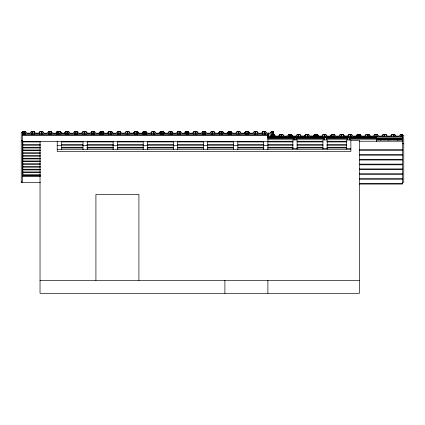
<?xml version="1.0" encoding="UTF-8"?>
<svg xmlns="http://www.w3.org/2000/svg" width="425" height="425" viewBox="0 0 425 425"><rect width="100%" height="100%" fill="white"/><g stroke="black" fill="none" stroke-linecap="round" stroke-linejoin="round"><path stroke-width="0.64" d="M25.633 134.358L25.643 131.686L24.241 131.707L24.241 134.358L24.225 131.686L25.643 131.686L26.924 133.19L28.523 133.174M36.948 133.174L38.547 133.19L39.828 131.686L41.252 131.686L41.236 134.358M37.002 133.115L35.525 133.19L34.239 131.686L32.821 131.686L34.234 131.707L34.239 134.343L34.234 131.707M41.438 134.358L41.422 131.686L42.84 131.686L44.12 133.19L45.703 133.19L47.148 133.19L48.429 131.686L49.847 131.686L49.831 134.358M67.214 131.713L67.23 134.358M76.011 134.358L75.995 131.686L77.414 131.686L78.699 133.19L80.282 133.19L81.722 133.19L83.013 131.707L84.421 131.686L84.41 134.358M88.894 133.174L87.295 133.19L86.004 131.707L84.596 131.686L86.004 131.707L87.306 133.174M118.803 134.358L118.819 131.686L117.401 131.686L116.115 133.19L113.093 133.19L111.802 131.707L110.394 131.686L110.404 134.358M131.718 133.174L133.317 133.19L134.603 131.707L136.016 131.686L136 134.358M131.734 133.158L130.289 133.19L129.009 131.686L127.59 131.686L127.606 134.358M144.601 134.358L144.622 131.686L143.193 131.686L141.913 133.19L138.89 133.19L137.599 131.707L136.186 131.686L137.599 131.707L138.895 133.174M153.409 134.358L153.393 131.686L154.812 131.686L156.092 133.19L159.12 133.19L160.406 131.707L161.824 131.707L161.803 134.358M198.241 133.174L196.95 131.686L195.532 131.686L193.943 131.686L192.653 133.174M203.947 134.358L203.963 131.686L202.539 131.686L201.259 133.19L198.236 133.19L196.945 131.707L195.521 131.761M205.541 134.358L205.551 131.686L204.149 131.707L204.149 134.358L204.133 131.686L205.551 131.686L206.832 133.19L209.86 133.19L211.14 131.686L214.142 131.707L215.433 133.19L218.455 133.19L219.746 131.707L221.159 131.686L221.159 134.343L221.143 131.707L219.746 131.707L218.45 133.174M212.728 134.343L212.728 131.686L214.152 131.686L214.142 134.358M238.34 134.358L238.356 131.686L236.938 131.686L235.652 133.19L232.629 133.19L231.349 131.686L228.337 131.686L227.056 133.19L224.028 133.19L222.742 131.707L221.329 131.686L222.742 131.707L224.039 133.174M264.137 134.358L264.153 131.686L262.73 131.686L261.449 133.19L258.427 133.19L257.141 131.686L255.722 131.686L257.136 131.707L257.136 134.358M270.9 136.446L270.89 135.118L271.331 134.608L274.343 134.608L275.623 136.112L278.646 136.112L279.937 134.624L281.334 134.624L281.334 136.6M288.538 136.6L288.527 134.608L289.93 134.624L289.93 136.6L289.946 134.608L288.527 134.608L287.247 136.112L284.219 136.112L282.938 134.608L281.52 134.608L281.52 136.584M298.531 136.6L298.547 134.608L297.128 134.608L295.842 136.112L292.82 136.112L291.529 134.624L290.132 134.624L290.132 136.6L290.121 134.608L291.539 134.608L292.825 136.096M302.844 136.096L304.443 136.112L305.734 134.624L307.142 134.608L307.132 136.6M302.866 136.074L301.421 136.112L300.135 134.608L298.717 134.608L298.733 136.6M324.328 136.6L324.344 134.608L322.92 134.608L321.64 136.112L318.617 136.112L317.326 134.624L315.913 134.608L315.929 136.6M324.53 136.6L324.514 134.608L325.933 134.608L327.213 136.112L330.241 136.112L331.532 134.624L332.94 134.608L332.924 136.6M333.126 136.6L333.11 134.608L334.533 134.608L335.814 136.112L338.837 136.112L340.122 134.608L341.541 134.608L341.525 136.6M341.727 136.6L341.711 134.608L343.129 134.608L344.42 136.096M360.32 136.6L360.326 134.608L358.923 134.624L358.923 136.6L358.907 134.608L360.326 134.608L361.611 136.112L364.634 136.112L365.914 134.608L367.333 134.608L367.333 136.584M401.917 136.6L401.901 134.608L402.459 134.608L402.459 184.052L359.465 184.052M267.569 136.983L267.888 135.038L22.828 135.038M22.206 132.207L22.631 131.686L24.236 131.713M39.838 134.358L39.828 131.686L42.829 131.707L42.829 134.358M49.953 131.771L51.441 131.686L52.721 133.19L55.744 133.19L57.03 131.686L60.217 131.686L61.508 133.174M58.432 134.358L58.618 131.686L58.613 134.358M58.788 131.729L58.815 134.358M67.033 131.713L67.41 131.713L67.416 134.358M75.995 131.707L74.407 131.686L73.127 133.19L70.098 133.19L68.818 131.686L65.625 131.686L64.345 133.19M100.21 134.358L100.204 131.686L101.607 131.707L101.607 134.358L101.623 131.686L100.204 131.686L98.919 133.19L95.896 133.19L94.61 131.686L91.603 131.686L90.323 133.19L88.857 133.126M110.33 131.771L111.802 131.707L113.098 133.174M117.406 134.358L117.401 131.686L120.408 131.686L121.688 133.19L123.287 133.174M144.734 131.787L146.205 131.707L147.496 133.19L150.519 133.19L151.799 131.686L154.801 131.707L154.801 134.358M164.698 133.174L163.407 131.686L160.4 131.686L159.109 133.174M204.149 131.713L202.55 131.707L202.55 134.358M236.943 134.358L236.938 131.686L239.944 131.686L241.23 133.19L244.253 133.19L245.544 131.707L246.941 131.707L246.941 134.358M262.74 131.707L265.731 131.707L267.022 133.19L268.595 133.115L268.605 136.51M281.435 134.693L282.933 134.624L282.933 136.6M311.573 136.021L313.044 136.112L314.325 134.608L315.743 134.608L317.326 134.624L318.623 136.096M322.931 136.6L322.92 134.608L325.922 134.624L325.922 136.6M333.126 134.635L331.532 134.624L330.23 136.096M340.127 136.6L340.122 134.608L343.124 134.624L344.409 136.112L346.008 136.096M350.248 134.693L351.73 134.608L353.01 136.112L356.033 136.112L357.324 134.624L358.737 134.608L358.721 136.6M358.923 134.635L357.324 134.624L356.028 136.096M396.01 136.096L394.724 134.608L393.3 134.629L394.724 134.608L396.004 136.112L399.027 136.112L400.313 134.608L402.459 134.624M56.78 134.199L56.764 132.196L57.21 131.686L57.216 134.358M56.78 132.207L57.216 131.707M81.717 133.174L83.002 131.686L84.607 131.713L84.612 134.358M107.509 133.174L108.8 131.686L110.218 131.686L110.203 134.358M133.307 133.174L134.597 131.686L136.202 131.713L136.202 134.358M178.999 134.358L179.015 131.686L177.597 131.686L176.317 133.19L173.288 133.19L172.008 131.686L170.59 131.686L172.003 131.707L172.008 134.343L172.003 131.707M184.917 133.535L184.902 132.196L185.343 131.686L188.355 131.686L189.635 133.19L192.663 133.19L193.949 131.707L195.346 131.707L195.346 134.358M184.907 133.174L186.198 131.686L186.203 134.358M186.203 131.707L184.912 133.19L181.889 133.19L180.609 131.686L179.191 131.686L179.201 134.358M244.248 133.174L245.533 131.686L248.535 131.707L249.836 133.174M272.733 136.6L272.749 131.686L271.331 131.686L270.04 133.174L270.05 136.51M273.482 136.351L273.482 131.686L271.341 131.707L270.05 133.19L268.6 133.158M278.641 136.096L279.932 134.608L281.488 134.698M304.438 136.096L305.724 134.608L308.736 134.608L310.016 136.112L311.488 136.021M381.825 136.096L383.111 134.608L384.529 134.608L384.519 136.6M393.114 136.6L393.13 134.608L391.712 134.608L390.432 136.112L387.403 136.112L386.123 134.608L383.122 134.624L381.831 136.112L378.808 136.112L377.522 134.608L376.104 134.608L377.517 134.624L377.517 136.6M49.985 131.777L48.439 131.707L48.439 134.358M75.932 131.771L77.408 131.707L77.408 134.358M110.357 131.777L108.811 131.707L107.52 133.19L104.492 133.19L103.211 131.686L101.793 131.686L103.206 131.707L103.211 134.343L103.206 131.707M350.274 134.698L348.718 134.608L347.438 136.112L345.971 136.048M170.606 134.358L170.59 131.686L169.001 131.686L167.716 133.19L164.693 133.19L163.402 131.707L161.989 131.686L161.989 134.343M255.537 134.358L255.553 131.686L254.134 131.686L252.854 133.19L249.826 133.19L248.535 131.707L247.127 131.686L247.143 134.358M22.642 131.707L22.642 134.358L22.631 131.686L24.055 131.707L24.05 134.343L24.039 131.707M32.837 134.358L32.821 131.686L31.237 131.707L29.952 133.19L28.502 133.158M51.43 131.707L50.033 131.707L50.033 134.358M65.636 131.707L68.808 131.707L68.808 134.358M74.412 131.707L75.825 131.707L75.809 134.358M93.006 134.358L93.022 131.686L91.609 131.707L91.609 134.358M153.207 134.358L153.218 131.686L151.81 131.707L151.81 134.358M177.607 131.707L180.598 131.707L180.598 134.358M228.347 131.707L229.76 131.707L229.739 134.358M273.482 131.707L272.935 131.707L272.935 136.6M22.536 133.87L267.596 133.87L267.596 136.51M370.217 136.096L368.927 134.608L367.508 134.608L368.916 134.624L370.207 136.112L373.235 136.112L374.515 134.608L375.934 134.608L375.918 136.6M271.341 134.624L272.765 134.683M272.935 134.624L274.332 134.624L274.332 136.6M315.727 134.624L314.33 134.624L314.33 136.6M333.126 134.624L334.523 134.624L334.523 136.6M351.719 134.624L350.322 134.624L350.322 136.6M367.524 136.6L367.508 134.608L365.925 134.624L365.925 136.6M386.112 134.624L384.721 134.624L384.721 136.6M22.536 135.092L267.893 135.139M402.459 135.267L403.75 135.267L403.75 182.219L402.459 182.219M267.862 136.542L402.459 136.542M267.458 137.631L376.662 137.631L376.662 141.605M267.862 137.817L402.459 137.817M267.862 138.497L294.382 138.497M295.71 138.497L324.222 138.497M326.209 138.497L348.091 138.497M349.414 138.497L402.459 138.497M267.862 139.182L294.382 139.182M295.71 139.182L324.222 139.182M326.209 139.182L348.091 139.182M349.414 139.182L402.459 139.182M376.603 139.974L402.459 139.974M350.869 140.303L359.465 140.303L359.465 293.314L40.03 293.314L40.03 141.621M21.25 140.824L22.541 140.824M267.862 141.249L293.059 141.249M297.038 141.249L322.894 141.249M326.873 141.249L346.763 141.249M359.364 141.249L402.459 141.196M22.536 141.583L267.893 141.536M22.536 141.934L40.433 141.934M61.652 141.934L82.87 141.934M86.849 141.934L113.369 141.934M117.348 141.934L143.209 141.934M147.188 141.934L173.708 141.934M177.687 141.934L203.543 141.934M207.522 141.934L233.383 141.934M238.027 141.934L263.882 141.934M267.862 141.934L293.059 141.934M297.038 141.934L322.894 141.934M326.873 141.934L346.763 141.934M402.459 143.756L403.75 143.756M22.536 144.542L40.433 144.542M61.652 144.542L82.87 144.542M86.849 144.542L113.369 144.542M117.348 144.542L143.209 144.542M147.188 144.542L173.708 144.542M177.687 144.542L203.543 144.542M207.522 144.542L233.383 144.542M238.027 144.542L263.882 144.542M267.862 144.542L293.059 144.542M297.038 144.542L322.894 144.542M326.873 144.542L346.763 144.542M22.536 145.228L40.433 145.228M61.652 145.228L82.87 145.228M86.849 145.228L113.369 145.228M117.348 145.228L143.209 145.228M147.188 145.228L173.708 145.228M177.687 145.228L203.543 145.228M207.522 145.228L233.383 145.228M238.027 145.228L263.882 145.228M267.862 145.228L293.059 145.228M297.038 145.228L322.894 145.228M326.873 145.228L346.763 145.228M57.226 145.695L61.524 145.695M83.018 145.695L87.322 145.695M113.114 145.695L117.417 145.695M143.209 145.695L147.512 145.695M173.304 145.695L177.607 145.695M203.4 145.695L207.703 145.695M233.495 145.695L237.798 145.695M263.59 145.695L267.893 145.695M22.536 147.278L40.433 147.278M61.652 147.278L82.87 147.278M86.849 147.278L113.369 147.278M117.348 147.278L143.209 147.278M147.188 147.278L173.708 147.278M177.687 147.278L203.543 147.278M207.522 147.278L233.383 147.278M238.027 147.278L263.882 147.278M267.862 147.278L293.059 147.278M297.038 147.278L322.894 147.278M326.873 147.278L346.763 147.278M22.536 147.964L40.433 147.964M61.652 147.964L82.87 147.964M86.849 147.964L113.369 147.964M117.348 147.964L143.209 147.964M147.188 147.964L173.708 147.964M177.687 147.964L203.543 147.964M207.522 147.964L233.383 147.964M238.027 147.964L263.882 147.964M267.862 147.964L293.059 147.964M297.038 147.964L322.894 147.964M326.873 147.964L346.763 147.964M292.825 148.426L297.128 148.426M322.92 148.426L327.223 148.426M346.572 148.426L350.869 148.426M57.226 149.287L350.869 149.287M359.465 149.685L402.459 149.685M22.536 150.014L40.433 150.014M359.465 150.37L402.459 150.37M22.536 150.7L40.433 150.7M22.536 152.75L40.433 152.75M22.536 153.436L40.433 153.436M359.465 154.498L402.459 154.498M359.465 155.183L402.459 155.183M22.536 155.502L40.433 155.502M22.536 156.188L40.433 156.188M22.536 158.254L40.433 158.254M22.536 158.934L40.433 158.934M359.465 159.306L402.459 159.306M359.465 159.997L402.459 159.997M22.536 160.99L40.433 160.99M22.536 161.67L40.433 161.67M22.536 163.737L40.46 163.726M359.465 164.119L402.459 164.119M22.536 164.422L40.46 164.406M359.465 164.81L402.459 164.81M22.536 166.488L40.433 166.488M22.536 167.168L40.433 167.168M359.465 168.932L402.459 168.932M22.536 169.235L40.433 169.235M359.465 169.617L402.459 169.617M22.536 169.92L40.433 169.92M22.536 171.971L40.433 171.971M22.536 172.656L40.433 172.656M22.642 173.506L22.642 172.178L22.849 173.506M359.465 173.745L402.459 173.745M359.465 174.431L402.459 174.431M22.536 174.707L40.433 174.707M22.536 175.392L40.433 175.392M22.578 176.014L40.476 176.014M22.536 176.077L40.433 176.077M359.465 178.553L402.459 178.553M359.465 179.244L402.459 179.244M21.25 182.012L22.541 182.012L22.541 132.34L21.25 132.34L21.25 182.506L40.476 182.458M359.465 183.366L402.459 183.366M40.03 280.415L359.465 280.415M186.952 134.358L186.851 131.771M391.717 136.6L391.712 134.608L393.316 134.635L393.316 136.6M268.568 133.115L268.467 136.51M144.681 131.787L143.204 131.707L143.209 134.358M186.777 131.761L186.75 134.358M313.884 135.118L313.894 136.446M227.896 132.196L227.906 134.199M142.763 132.196L142.773 134.199M99.758 132.196L99.774 134.199M61.498 133.19L60.212 131.707L57.035 131.707L57.035 134.358M212.553 131.739L211.151 131.707L211.151 134.358M170.441 131.75L169.007 131.707L169.007 134.358M350.136 134.661L348.728 134.624L348.728 136.6M221.143 131.713L221.345 134.358M123.261 133.142L124.716 133.19L125.997 131.686L127.415 131.686L127.399 134.358M101.607 131.713L101.809 134.358M350.136 134.608L350.12 136.6M315.743 134.608L315.727 136.6M67.044 131.686L67.028 134.358M401.901 138.561L401.917 139.899M401.715 136.6L401.731 134.608L400.313 134.608L400.318 136.6M401.731 138.561L401.715 139.899M400.313 138.561L400.318 139.899M397.603 138.731L397.587 140.064M396.01 138.731L396.004 140.064M394.724 134.608L394.713 136.6M394.724 138.561L394.713 139.899M393.3 138.561L393.316 139.899M393.13 138.561L393.114 139.899M391.712 138.561L391.717 139.899M390.421 138.731L390.432 140.064M389.002 138.731L388.987 140.064M388.848 138.747L388.848 140.064M388.832 138.731L388.832 140.048M387.414 138.731L387.403 140.064M386.123 134.608L386.112 136.6M386.123 138.561L386.112 139.899M384.705 138.561L384.721 139.899M384.529 138.561L384.519 139.899M383.111 134.608L383.122 136.6M383.111 138.561L383.122 139.899M381.825 138.731L381.831 140.064M380.407 138.731L380.391 140.064M380.232 138.731L380.248 140.064M378.813 138.731L378.808 140.064M377.522 138.561L377.517 139.899M376.12 136.6L376.104 134.608L374.521 134.624L374.521 136.6M368.927 134.608L368.927 136.584M368.916 134.624L368.916 136.6M367.322 134.624L367.322 136.6M359.465 134.608L359.465 136.6M357.531 134.608L357.531 136.6M351.73 134.608L351.719 136.6M349.632 137.817L349.632 139.937M347.485 137.817L347.485 139.937M346.572 149.175L346.572 139.937L350.869 139.937L350.869 151.433L57.226 151.433L57.226 141.127M343.129 134.608L343.124 136.6M331.521 134.608L331.532 136.6M327.223 149.175L327.223 139.937L322.92 139.937L322.92 149.175M326.416 137.817L326.416 139.937M324.27 137.817L324.27 139.937M317.332 134.608L317.326 136.6M316.476 134.608L316.476 136.6M314.537 134.608L314.537 136.6M308.725 136.6L308.736 134.608L307.333 134.624L307.333 136.6M305.724 134.608L305.734 136.6M300.13 136.6L300.135 134.608L297.133 134.624L297.133 136.6M297.128 149.175L297.128 139.937L292.825 139.937L292.825 149.175M296.14 137.817L296.14 139.937M293.988 137.817L293.988 139.937M281.536 134.624L281.536 136.6M279.937 134.624L279.937 136.6M279.932 134.608L279.932 136.584M271.543 134.608L271.543 136.6M271.331 131.686L271.341 136.6M267.893 135.092L267.893 149.68M267.893 280.415L267.893 293.314M265.731 134.358L265.742 131.686L264.323 131.686L264.339 134.358M263.59 141.127L263.59 149.68M262.73 131.686L262.74 134.358M255.738 134.358L255.722 131.686L254.139 131.707L254.139 134.358M248.545 131.686L248.535 134.358M245.533 131.686L245.544 134.358M239.939 134.358L239.944 131.686L238.542 131.707L238.542 134.358M237.798 141.127L237.798 149.68M233.495 141.127L233.495 149.68M231.338 134.358L231.349 131.686L229.93 131.686L229.941 134.358M230.488 131.686L230.488 134.358M228.554 131.686L228.554 134.358M228.337 131.686L228.347 134.358M224.899 280.415L224.899 293.314M222.748 131.686L222.742 134.358M219.741 131.686L219.746 134.358M212.744 131.707L212.744 134.358M207.703 141.127L207.703 149.68M203.4 141.127L203.4 149.68M196.95 131.686L196.945 134.358M195.532 131.686L195.548 134.358M193.943 131.686L193.949 134.358M188.344 134.358L188.355 131.686L185.353 131.707L185.353 133.03M187.802 134.358L187.786 131.686L187.6 134.358M185.56 131.686L185.56 133.03M177.597 131.686L177.607 134.358M177.607 141.127L177.607 149.68M173.304 141.127L173.304 149.68M163.407 131.686L163.402 134.358M162.005 131.707L162.005 134.358M160.406 131.707L160.406 134.358M160.4 131.686L160.4 134.343M147.512 141.127L147.512 149.68M146.205 134.358L146.211 131.686L144.787 131.686L144.803 134.358M145.345 131.686L145.345 134.358M143.416 131.686L143.416 134.358M143.209 141.127L143.209 149.68M138.911 280.415L138.911 194.427L95.917 194.427L95.917 280.415M137.604 131.686L137.599 134.358M134.597 131.686L134.603 134.358M128.998 134.358L129.009 131.686L126.007 131.707L126.007 134.358M120.402 134.358L120.408 131.686L119.005 131.707L119.005 134.358M117.417 141.127L117.417 149.68M113.114 141.127L113.114 149.68M111.812 131.686L111.802 134.358M108.8 131.686L108.811 134.358M102.351 131.686L102.351 134.358M100.417 131.686L100.417 134.358M94.605 134.358L94.61 131.686L93.192 131.686L93.192 134.343M93.208 131.707L93.208 134.358M91.603 131.686L91.603 134.343M87.322 141.127L87.322 149.68M86.015 131.686L86.004 134.358M83.018 141.127L83.018 149.68M83.002 131.686L83.013 134.358M74.407 131.686L74.412 134.358M67.777 131.686L67.777 134.358M65.817 134.358L65.806 131.686L64.526 133.19L61.317 133.19L60.037 131.686L60.031 134.358M61.524 141.127L61.524 149.68M57.423 131.686L57.423 134.358M51.441 131.686L51.43 134.358M32.651 134.343L32.651 131.686L31.232 131.686L31.237 134.358M32.635 131.707L32.635 134.358M22.849 131.686L22.849 134.358M22.828 140.994L22.828 176.051M356.888 135.129L356.873 136.436L356.888 135.129M212.564 131.707L212.542 134.358L212.558 131.686M170.42 131.707L170.404 134.358L170.42 131.686M399.027 140.064L399.027 138.747L399.022 140.048M397.444 140.064L397.444 138.747L397.428 140.048M357.324 136.6L357.324 134.624L357.319 136.584M291.539 136.584L291.539 134.608L291.529 136.6M22.642 143.65L22.642 141.658L22.631 143.629M22.642 146.301L22.642 144.973L22.631 146.285M22.642 148.957L22.642 147.629L22.631 148.936M22.642 154.264L22.642 152.936L22.631 154.248M22.642 156.915L22.642 155.593L22.631 156.899M22.642 160.236L22.642 158.907L22.631 160.22M22.642 162.887L22.642 161.564L22.631 162.871M22.642 165.543L22.642 164.215L22.631 165.527M22.642 168.194L22.642 166.871L22.631 168.178M22.642 170.85L22.642 169.522L22.631 170.834"/></g></svg>
